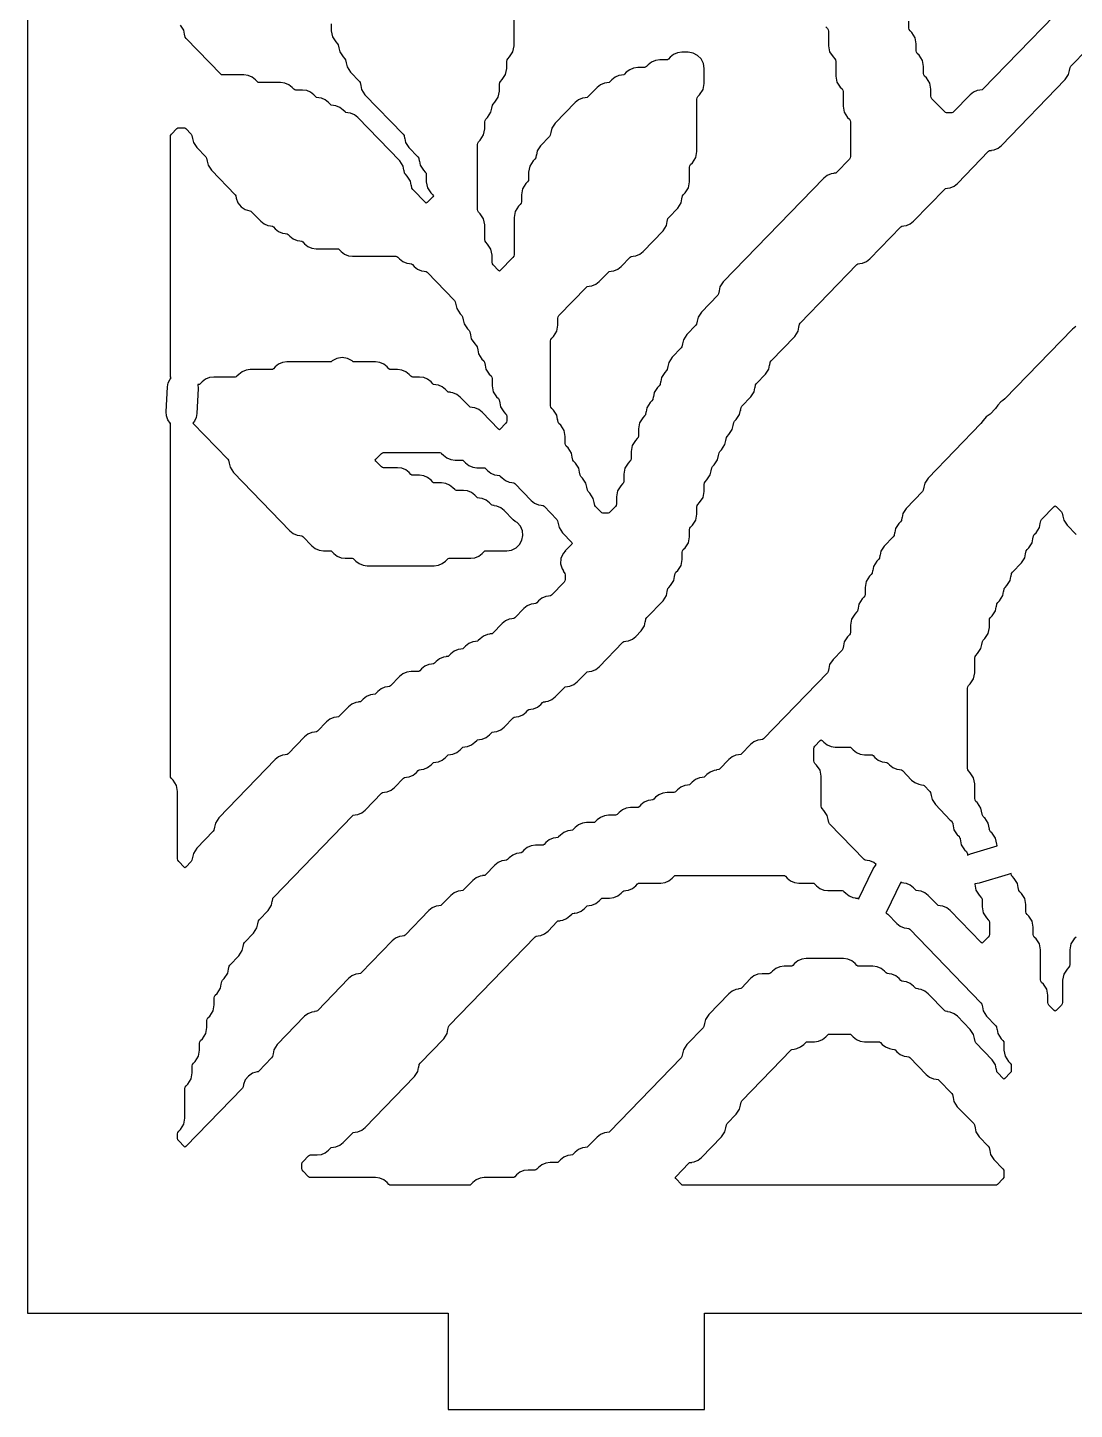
# Model space of a CAD drawing. Header units: millimetres. Extents: x 10 to 410, y 18 to 283.
# Drawn here: x 10 to 42.69, y 21 to 64.14 of the extents above; entities that cross this region are included whole.
import ezdxf

# ---------------------------------------------------------------- set-up
doc = ezdxf.new("R2010")
doc.units = ezdxf.units.MM
doc.layers.add('CUT', color=1, linetype='Continuous')

msp = doc.modelspace()

# ---------------------------------------------------------------- linework, layer by layer
at = {"layer": 'CUT'}
for points in [[(23.134, 24), (23.134, 21), (31.134, 21), (31.134, 24), (52.134, 24), (52.134, 21), (60.134, 21), (60.134, 24), (73.2679, 24), (73.2679, 144), (60.134, 144), (60.134, 147), (52.134, 147), (52.134, 144), (31.134, 144), (31.134, 147), (23.134, 147), (23.134, 144), (10, 144), (10, 24)], [(18.9816, 47.876), (19.1042, 47.824), (19.2362, 47.8063), (19.4477, 47.8063), (19.4793, 47.8021), (19.5044, 47.7823), (19.5621, 47.7227), (19.6667, 47.6402), (19.7893, 47.5883), (19.9213, 47.5705), (20.1328, 47.5705), (20.1645, 47.5663), (20.1895, 47.5465), (20.2473, 47.4869), (20.3518, 47.4044), (20.4745, 47.3525), (20.6064, 47.3347), (22.695, 47.3347), (22.827, 47.3525), (22.9496, 47.4044), (23.0542, 47.4869), (23.1119, 47.5465), (23.137, 47.5663), (23.1686, 47.5705), (23.8369, 47.5705), (23.9689, 47.5883), (24.0915, 47.6402), (24.1961, 47.7227), (24.2538, 47.7823), (24.2789, 47.8021), (24.3105, 47.8063), (24.9663, 47.8063), (25.1162, 47.8293), (25.2524, 47.8962), (25.3622, 48.0009), (25.4355, 48.1336), (25.4657, 48.2823), (25.45, 48.4332), (25.3897, 48.5723), (25.2904, 48.687), (25.2285, 48.7252), (25.1674, 48.7735), (24.8812, 49.0689), (24.7767, 49.1514), (24.654, 49.2033), (24.5718, 49.2144), (24.5721, 49.2166), (24.5073, 49.2253), (24.4822, 49.2451), (24.4245, 49.3047), (24.3199, 49.3872), (24.1973, 49.4391), (24.115, 49.4502), (24.1153, 49.4524), (24.0505, 49.4611), (24.0255, 49.4809), (23.9677, 49.5405), (23.8631, 49.623), (23.7405, 49.6749), (23.6085, 49.6926), (23.397, 49.6926), (23.3654, 49.6969), (23.3403, 49.7167), (23.2826, 49.7763), (23.178, 49.8587), (23.0554, 49.9107), (22.9234, 49.9284), (22.7119, 49.9284), (22.6802, 49.9327), (22.6552, 49.9524), (22.5974, 50.0121), (22.4929, 50.0945), (22.3702, 50.1465), (22.2383, 50.1642), (22.0267, 50.1642), (21.9951, 50.1685), (21.97, 50.1882), (21.9123, 50.2479), (21.8077, 50.3303), (21.6851, 50.3823), (21.5531, 50.4), (21.1132, 50.4), (21.0816, 50.4043), (21.0565, 50.424), (20.8782, 50.6081), (20.8586, 50.6358), (20.8782, 50.6635), (21.0565, 50.8476), (21.0816, 50.8673), (21.1132, 50.8716), (22.8734, 50.8716), (22.905, 50.8673), (22.9301, 50.8476), (22.9878, 50.7879), (23.0924, 50.7055), (23.215, 50.6535), (23.347, 50.6358), (23.5585, 50.6358), (23.5902, 50.6315), (23.6152, 50.6118), (23.673, 50.5521), (23.7775, 50.4697), (23.9002, 50.4177), (24.0321, 50.4), (24.2437, 50.4), (24.2753, 50.3957), (24.3004, 50.376), (24.3581, 50.3163), (24.4627, 50.2339), (24.5853, 50.1819), (24.6676, 50.1709), (24.6673, 50.1687), (24.7321, 50.16), (24.7571, 50.1402), (24.8149, 50.0806), (24.9194, 49.9981), (25.0421, 49.9462), (25.1243, 49.9351), (25.124, 49.9329), (25.1888, 49.9242), (25.2139, 49.9044), (25.7284, 49.3732), (25.833, 49.2907), (25.9556, 49.2388), (26.0379, 49.2277), (26.0376, 49.2255), (26.1023, 49.2168), (26.1274, 49.197), (26.5273, 48.7841), (26.5522, 48.7459), (26.5701, 48.6539), (26.5729, 48.6544), (26.5974, 48.5285), (26.7017, 48.3683), (26.9908, 48.0698), (27.0104, 48.0421), (26.9908, 48.0144), (26.7893, 47.8063), (26.7931, 47.8026), (26.7207, 47.7226), (26.6557, 47.5694), (26.6446, 47.4033), (26.6886, 47.2427), (26.7338, 47.1769), (26.7294, 47.174), (26.7806, 47.0954), (26.7893, 47.0507), (26.7893, 46.9114), (26.7806, 46.8667), (26.7557, 46.8285), (26.3558, 46.4156), (26.3307, 46.3958), (26.2659, 46.3871), (26.2662, 46.3849), (26.184, 46.3738), (26.0613, 46.3219), (25.9568, 46.2394), (25.899, 46.1798), (25.874, 46.16), (25.8092, 46.1513), (25.8095, 46.1491), (25.7272, 46.1381), (25.6046, 46.0861), (25.5, 46.0037), (25.2139, 45.7082), (25.1888, 45.6885), (25.124, 45.6798), (25.1243, 45.6775), (25.0421, 45.6665), (24.9194, 45.6145), (24.8149, 45.5321), (24.5287, 45.2367), (24.5037, 45.2169), (24.4389, 45.2082), (24.4392, 45.206), (24.3569, 45.1949), (24.2343, 45.143), (24.1297, 45.0605), (24.072, 45.0009), (24.0469, 44.9811), (23.9821, 44.9724), (23.9824, 44.9702), (23.9002, 44.9591), (23.7775, 44.9072), (23.673, 44.8247), (23.6152, 44.7651), (23.5902, 44.7453), (23.5254, 44.7366), (23.5257, 44.7344), (23.4434, 44.7233), (23.3208, 44.6714), (23.2162, 44.5889), (23.1585, 44.5293), (23.1334, 44.5095), (23.0686, 44.5008), (23.0689, 44.4986), (22.9866, 44.4875), (22.864, 44.4356), (22.7595, 44.3531), (22.7017, 44.2935), (22.6766, 44.2737), (22.6119, 44.265), (22.6122, 44.2628), (22.5299, 44.2517), (22.4073, 44.1998), (22.3027, 44.1173), (22.2449, 44.0577), (22.2199, 44.0379), (22.1882, 44.0337), (21.9767, 44.0337), (21.8447, 44.016), (21.7221, 43.964), (21.6176, 43.8815), (21.3314, 43.5861), (21.3064, 43.5664), (21.2416, 43.5577), (21.2419, 43.5554), (21.1596, 43.5444), (21.037, 43.4924), (20.9324, 43.41), (20.8747, 43.3503), (20.8496, 43.3306), (20.7848, 43.3219), (20.7851, 43.3196), (20.7028, 43.3086), (20.5802, 43.2566), (20.4757, 43.1742), (20.4179, 43.1145), (20.3928, 43.0948), (20.3281, 43.0861), (20.3284, 43.0838), (20.2461, 43.0728), (20.1235, 43.0209), (20.0189, 42.9384), (19.7328, 42.643), (19.7077, 42.6232), (19.6429, 42.6145), (19.6432, 42.6123), (19.5609, 42.6012), (19.4383, 42.5493), (19.3338, 42.4668), (19.0476, 42.1714), (19.0226, 42.1516), (18.9578, 42.1429), (18.9581, 42.1407), (18.8758, 42.1296), (18.7532, 42.0777), (18.6486, 41.9952), (18.1341, 41.464), (18.109, 41.4443), (18.0443, 41.4355), (18.0446, 41.4333), (17.9623, 41.4223), (17.8397, 41.3703), (17.7351, 41.2879), (15.9679, 39.4633), (15.8636, 39.3031), (15.8391, 39.1771), (15.8363, 39.1777), (15.8183, 39.0856), (15.7935, 39.0475), (15.2827, 38.5202), (15.1784, 38.3599), (15.1539, 38.234), (15.1511, 38.2345), (15.1332, 38.1425), (15.1083, 38.1043), (14.9415, 37.932), (14.9135, 37.9112), (14.8856, 37.932), (14.7187, 38.1043), (14.6938, 38.1425), (14.6851, 38.1872), (14.6851, 40.2944), (14.6486, 40.482), (14.5443, 40.6423), (14.4903, 40.698), (14.4655, 40.7362), (14.4568, 40.7809), (14.4568, 51.7665), (14.4612, 51.7891), (14.4539, 51.7953), (14.3827, 51.8985), (14.3407, 52.0165), (14.3306, 52.1414), (14.3702, 52.9259), (14.3928, 53.0491), (14.4465, 53.1624), (14.4833, 53.2056), (14.4655, 53.233), (14.4568, 53.2777), (14.4568, 60.7265), (14.4655, 60.7712), (14.4903, 60.8094), (14.6619, 60.9865), (14.6869, 61.0063), (14.7186, 61.0105), (14.8801, 61.0105), (14.9117, 61.0063), (14.9368, 60.9865), (15.1083, 60.8094), (15.1332, 60.7712), (15.1511, 60.6791), (15.1539, 60.6797), (15.1784, 60.5537), (15.2827, 60.3935), (15.5651, 60.102), (15.59, 60.0638), (15.6079, 59.9718), (15.6107, 59.9723), (15.6352, 59.8464), (15.7395, 59.6862), (16.4786, 58.9231), (16.5035, 58.8849), (16.5169, 58.8161), (16.5697, 58.6704), (16.6646, 58.5478), (16.7925, 58.4603), (16.9411, 58.4161), (16.9671, 58.4126), (16.9922, 58.3928), (17.2783, 58.0974), (17.3829, 58.0149), (17.5055, 57.963), (17.5878, 57.9519), (17.5875, 57.9497), (17.6523, 57.941), (17.6773, 57.9212), (17.7351, 57.8616), (17.8397, 57.7791), (17.9623, 57.7272), (18.0446, 57.7162), (18.0443, 57.7139), (18.109, 57.7052), (18.1341, 57.6855), (18.1919, 57.6258), (18.2964, 57.5434), (18.419, 57.4914), (18.5013, 57.4804), (18.501, 57.4781), (18.5658, 57.4694), (18.5909, 57.4497), (18.6486, 57.39), (18.7532, 57.3076), (18.8758, 57.2556), (19.0078, 57.2379), (19.6761, 57.2379), (19.7077, 57.2336), (19.7328, 57.2139), (19.7905, 57.1542), (19.8951, 57.0718), (20.0177, 57.0198), (20.1497, 57.0021), (21.5031, 57.0021), (21.5347, 56.9979), (21.5598, 56.9781), (21.6176, 56.9185), (21.7221, 56.836), (21.8447, 56.784), (21.927, 56.773), (21.9267, 56.7708), (21.9915, 56.7621), (22.0166, 56.7423), (22.0743, 56.6827), (22.1789, 56.6002), (22.3015, 56.5483), (22.3838, 56.5372), (22.3835, 56.535), (22.4483, 56.5263), (22.4733, 56.5065), (23.33, 55.622), (23.3549, 55.5838), (23.3728, 55.4918), (23.3756, 55.4923), (23.4001, 55.3664), (23.5044, 55.2062), (23.5584, 55.1504), (23.5832, 55.1123), (23.6012, 55.0202), (23.604, 55.0207), (23.6285, 54.8948), (23.7328, 54.7346), (23.7868, 54.6789), (23.8116, 54.6407), (23.8296, 54.5486), (23.8324, 54.5492), (23.8569, 54.4232), (23.9612, 54.263), (24.0152, 54.2073), (24.04, 54.1691), (24.0579, 54.077), (24.0607, 54.0776), (24.0853, 53.9516), (24.1896, 53.7914), (24.2435, 53.7357), (24.2684, 53.6975), (24.2863, 53.6055), (24.2891, 53.606), (24.3136, 53.4801), (24.4179, 53.3198), (24.4719, 53.2641), (24.4968, 53.2259), (24.5055, 53.1812), (24.5055, 52.9603), (24.542, 52.7727), (24.6463, 52.6125), (24.7003, 52.5568), (24.7251, 52.5186), (24.7431, 52.4265), (24.7459, 52.4271), (24.7704, 52.3011), (24.8747, 52.1409), (24.9287, 52.0852), (24.9535, 52.047), (24.9622, 52.0023), (24.9622, 51.863), (24.9535, 51.8183), (24.9287, 51.7801), (24.7618, 51.6078), (24.7339, 51.5869), (24.7059, 51.6078), (24.1961, 52.1342), (24.0915, 52.2166), (23.9689, 52.2686), (23.8866, 52.2796), (23.8869, 52.2819), (23.8221, 52.2906), (23.7971, 52.3103), (23.5109, 52.6058), (23.4064, 52.6882), (23.2838, 52.7402), (23.2015, 52.7512), (23.2018, 52.7534), (23.137, 52.7621), (23.1119, 52.7819), (23.0542, 52.8415), (22.9496, 52.924), (22.827, 52.976), (22.7447, 52.987), (22.745, 52.9892), (22.6802, 52.9979), (22.6552, 53.0177), (22.5974, 53.0773), (22.4929, 53.1598), (22.3702, 53.2117), (22.2383, 53.2295), (22.0267, 53.2295), (21.9951, 53.2337), (21.97, 53.2535), (21.9123, 53.3131), (21.8077, 53.3956), (21.6851, 53.4475), (21.5531, 53.4653), (21.3416, 53.4653), (21.31, 53.4695), (21.2849, 53.4893), (21.2271, 53.5489), (21.1226, 53.6314), (21, 53.6833), (20.868, 53.7011), (20.1997, 53.7011), (20.1681, 53.7053), (20.1333, 53.7327), (19.9876, 53.8125), (19.8237, 53.8401), (19.6598, 53.8125), (19.5141, 53.7327), (19.4793, 53.7053), (19.4477, 53.7011), (18.0943, 53.7011), (17.9623, 53.6833), (17.8397, 53.6314), (17.7351, 53.5489), (17.6773, 53.4893), (17.6523, 53.4695), (17.6206, 53.4653), (16.9524, 53.4653), (16.8204, 53.4475), (16.6978, 53.3956), (16.5932, 53.3131), (16.5354, 53.2535), (16.5104, 53.2337), (16.4787, 53.2295), (15.8105, 53.2295), (15.6785, 53.2117), (15.5559, 53.1598), (15.4513, 53.0773), (15.3935, 53.0177), (15.3685, 52.9979), (15.3368, 52.9937), (15.3196, 52.9937), (15.329, 52.8775), (15.2894, 52.093), (15.2668, 51.9698), (15.2131, 51.8565), (15.1608, 51.7952), (16.2502, 50.6704), (16.2751, 50.6323), (16.293, 50.5402), (16.2958, 50.5407), (16.3203, 50.4148), (16.4246, 50.2546), (18.1919, 48.43), (18.2964, 48.3476), (18.419, 48.2956), (18.5013, 48.2846), (18.501, 48.2823), (18.5658, 48.2736), (18.5909, 48.2539), (18.877, 47.9585)], [(32.2584, 30.4986), (32.2612, 30.4981), (32.2791, 30.5902), (32.304, 30.6283), (33.8458, 32.2202), (33.8709, 32.24), (33.9356, 32.2487), (33.9353, 32.2509), (34.0176, 32.2619), (34.1402, 32.3139), (34.2448, 32.3963), (34.3026, 32.456), (34.3276, 32.4757), (34.3593, 32.48), (34.5708, 32.48), (34.7028, 32.4977), (34.8254, 32.5497), (34.9299, 32.6321), (34.9877, 32.6918), (35.0128, 32.7115), (35.0444, 32.7158), (35.6627, 32.7158), (35.6943, 32.7115), (35.7194, 32.6918), (35.7771, 32.6321), (35.8817, 32.5497), (36.0043, 32.4977), (36.1363, 32.48), (36.5762, 32.48), (36.6078, 32.4757), (36.6329, 32.456), (36.6906, 32.3963), (36.7952, 32.3139), (36.9178, 32.2619), (37.0001, 32.2509), (36.9998, 32.2487), (37.0646, 32.24), (37.0896, 32.2202), (37.1474, 32.1606), (37.252, 32.0781), (37.3746, 32.0262), (37.4569, 32.0151), (37.4566, 32.0129), (37.5213, 32.0042), (37.5464, 31.9844), (38.0609, 31.4532), (38.1655, 31.3707), (38.2881, 31.3188), (38.3704, 31.3077), (38.3701, 31.3055), (38.4349, 31.2968), (38.4599, 31.277), (38.8599, 30.8641), (38.8847, 30.8259), (38.9026, 30.7339), (38.9054, 30.7344), (38.93, 30.6085), (39.0343, 30.4483), (39.545, 29.921), (39.5698, 29.8828), (39.5878, 29.7907), (39.5906, 29.7913), (39.6151, 29.6653), (39.7194, 29.5051), (40.0018, 29.2136), (40.0266, 29.1754), (40.0445, 29.0834), (40.0473, 29.0839), (40.0719, 28.958), (40.1762, 28.7977), (40.4585, 28.5062), (40.4834, 28.4681), (40.4921, 28.4233), (40.4921, 28.284), (40.4834, 28.2393), (40.4585, 28.2011), (40.287, 28.024), (40.2619, 28.0043), (40.2303, 28), (30.4768, 28), (30.4452, 28.0043), (30.4201, 28.024), (30.2418, 28.2081), (30.2222, 28.2358), (30.2418, 28.2635), (30.6485, 28.6833), (30.6735, 28.7031), (30.7383, 28.7118), (30.738, 28.714), (30.8203, 28.7251), (30.9429, 28.777), (31.0475, 28.8595), (31.6728, 29.5051), (31.7771, 29.6653), (31.8016, 29.7913), (31.8044, 29.7907), (31.8223, 29.8828), (31.8472, 29.921), (32.1295, 30.2125), (32.2338, 30.3727)]]:
    msp.add_lwpolyline(points, close=True, dxfattribs=at)
for points in [[(34.9234, 64.1662), (34.9774, 64.1104), (35.0022, 64.0723), (35.011, 64.0276), (35.011, 63.5709), (35.0475, 63.3832), (35.1518, 63.223), (35.2058, 63.1673), (35.2306, 63.1291), (35.2393, 63.0844), (35.2393, 62.6277), (35.2759, 62.4401), (35.3802, 62.2798), (35.4342, 62.2241), (35.459, 62.1859), (35.4677, 62.1412), (35.4677, 61.6846), (35.5043, 61.4969), (35.6086, 61.3367), (35.6625, 61.281), (35.6874, 61.2428), (35.6961, 61.1981), (35.6961, 60.1156), (35.6874, 60.0709), (35.6625, 60.0327), (35.2626, 59.6198), (35.2375, 59.6), (35.1728, 59.5913), (35.1731, 59.5891), (35.0908, 59.5781), (34.9682, 59.5261), (34.8636, 59.4437), (31.7261, 56.2044), (31.6218, 56.0441), (31.5973, 55.9182), (31.5945, 55.9187), (31.5765, 55.8267), (31.5517, 55.7885), (31.041, 55.2612), (30.9367, 55.101), (30.9121, 54.975), (30.9093, 54.9756), (30.8914, 54.8835), (30.8666, 54.8454), (30.5842, 54.5538), (30.4799, 54.3936), (30.4554, 54.2677), (30.4526, 54.2682), (30.4346, 54.1762), (30.4098, 54.138), (30.1274, 53.8465), (30.0231, 53.6863), (29.9986, 53.5603), (29.9958, 53.5609), (29.9779, 53.4688), (29.953, 53.4306), (29.8991, 53.3749), (29.7948, 53.2147), (29.7702, 53.0887), (29.7674, 53.0893), (29.7495, 52.9972), (29.7247, 52.959), (29.6707, 52.9033), (29.5664, 52.7431), (29.5419, 52.6171), (29.5391, 52.6177), (29.5211, 52.5256), (29.4963, 52.4875), (29.4423, 52.4317), (29.338, 52.2715), (29.3135, 52.1456), (29.3107, 52.1461), (29.2927, 52.0541), (29.2679, 52.0159), (29.2139, 51.9602), (29.1096, 51.7999), (29.0731, 51.6123), (29.0731, 51.3914), (29.0644, 51.3467), (29.0395, 51.3085), (28.9855, 51.2528), (28.8812, 51.0926), (28.8447, 50.9049), (28.8447, 50.684), (28.836, 50.6393), (28.8111, 50.6011), (28.7572, 50.5454), (28.6529, 50.3852), (28.6163, 50.1976), (28.6163, 49.9767), (28.6076, 49.9319), (28.5828, 49.8938), (28.5288, 49.838), (28.4245, 49.6778), (28.3879, 49.4902), (28.3879, 49.2693), (28.3792, 49.2246), (28.3544, 49.1864), (28.1828, 49.0093), (28.1578, 48.9895), (28.1261, 48.9853), (27.9646, 48.9853), (27.933, 48.9895), (27.9079, 49.0093), (27.7364, 49.1864), (27.7115, 49.2246), (27.6936, 49.3166), (27.6908, 49.3161), (27.6662, 49.442), (27.5619, 49.6023), (27.508, 49.658), (27.4831, 49.6962), (27.4652, 49.7882), (27.4624, 49.7877), (27.4379, 49.9136), (27.3336, 50.0738), (27.2796, 50.1296), (27.2547, 50.1677), (27.2368, 50.2598), (27.234, 50.2593), (27.2095, 50.3852), (27.1052, 50.5454), (27.0512, 50.6011), (27.0264, 50.6393), (27.0084, 50.7314), (27.0056, 50.7308), (26.9811, 50.8568), (26.8768, 51.017), (26.8228, 51.0727), (26.798, 51.1109), (26.7893, 51.1556), (26.7893, 51.3765), (26.7527, 51.5641), (26.6484, 51.7244), (26.5945, 51.7801), (26.5696, 51.8183), (26.5517, 51.9103), (26.5489, 51.9098), (26.5243, 52.0357), (26.42, 52.1959), (26.3661, 52.2517), (26.3412, 52.2898), (26.3325, 52.3346), (26.3325, 54.3602), (26.3412, 54.4049), (26.3661, 54.4431), (26.42, 54.4988), (26.5243, 54.659), (26.5609, 54.8467), (26.5609, 55.0676), (26.5696, 55.1123), (26.5945, 55.1504), (27.4512, 56.0349), (27.4762, 56.0547), (27.541, 56.0634), (27.5407, 56.0656), (27.623, 56.0767), (27.7456, 56.1286), (27.8502, 56.2111), (28.1363, 56.5065), (28.1614, 56.5263), (28.2261, 56.535), (28.2258, 56.5372), (28.3081, 56.5483), (28.4307, 56.6002), (28.5353, 56.6827), (28.8214, 56.9781), (28.8465, 56.9979), (28.9113, 57.0066), (28.911, 57.0088), (28.9933, 57.0198), (29.1159, 57.0718), (29.2204, 57.1542), (29.8457, 57.7998), (29.95, 57.9601), (29.9746, 58.086), (29.9774, 58.0855), (29.9953, 58.1775), (30.0202, 58.2157), (30.3025, 58.5072), (30.4068, 58.6674), (30.4313, 58.7934), (30.4341, 58.7928), (30.4521, 58.8849), (30.4769, 58.9231), (30.5309, 58.9788), (30.6352, 59.139), (30.6717, 59.3267), (30.6717, 59.7833), (30.6804, 59.8281), (30.7053, 59.8662), (30.7593, 59.922), (30.8636, 60.0822), (30.9001, 60.2698), (30.9001, 61.9054), (30.9088, 61.9502), (30.9337, 61.9883), (30.9876, 62.0441), (31.0919, 62.2043), (31.1285, 62.3919), (31.1285, 62.8684), (31.104, 63.0229), (31.033, 63.1623), (30.9224, 63.2729), (30.783, 63.3439), (30.6285, 63.3684), (30.4268, 63.3684), (30.2948, 63.3507), (30.1722, 63.2987), (30.0676, 63.2163), (30.0099, 63.1567), (29.9848, 63.1369), (29.9532, 63.1326), (29.7416, 63.1326), (29.6097, 63.1149), (29.487, 63.063), (29.3825, 62.9805), (29.3247, 62.9209), (29.2997, 62.9011), (29.268, 62.8968), (29.0565, 62.8968), (28.9245, 62.8791), (28.8019, 62.8272), (28.6973, 62.7447), (28.6396, 62.6851), (28.6145, 62.6653), (28.5497, 62.6566), (28.55, 62.6544), (28.4678, 62.6433), (28.3451, 62.5914), (28.2406, 62.5089), (28.1828, 62.4493), (28.1578, 62.4295), (28.093, 62.4208), (28.0933, 62.4186), (28.011, 62.4075), (27.8884, 62.3556), (27.7838, 62.2731), (27.4977, 61.9777), (27.4726, 61.9579), (27.4078, 61.9492), (27.4081, 61.947), (27.3259, 61.936), (27.2032, 61.884), (27.0987, 61.8015), (26.4734, 61.1559), (26.3691, 60.9957), (26.3445, 60.8698), (26.3417, 60.8703), (26.3238, 60.7783), (26.299, 60.7401), (26.0166, 60.4486), (25.9123, 60.2884), (25.8878, 60.1624), (25.885, 60.163), (25.867, 60.0709), (25.8422, 60.0327), (25.7882, 59.977), (25.6839, 59.8168), (25.6474, 59.6291), (25.6474, 59.4082), (25.6387, 59.3635), (25.6138, 59.3254), (25.5598, 59.2696), (25.4555, 59.1094), (25.419, 58.9218), (25.419, 58.7009), (25.4103, 58.6562), (25.3854, 58.618), (25.3315, 58.5623), (25.2272, 58.402), (25.1906, 58.2144), (25.1906, 57.0503), (25.1819, 57.0056), (25.1571, 56.9675), (24.7618, 56.5594), (24.7339, 56.5385), (24.7059, 56.5594), (24.539, 56.7317), (24.5142, 56.7698), (24.5055, 56.8146), (24.5055, 57.0354), (24.4689, 57.2231), (24.3646, 57.3833), (24.3107, 57.439), (24.2858, 57.4772), (24.2771, 57.5219), (24.2771, 57.9786), (24.2406, 58.1663), (24.1362, 58.3265), (24.0823, 58.3822), (24.0574, 58.4204), (24.0487, 58.4651), (24.0487, 60.4907), (24.0574, 60.5354), (24.0823, 60.5736), (24.1362, 60.6293), (24.2406, 60.7895), (24.2771, 60.9772), (24.2771, 61.1981), (24.2858, 61.2428), (24.3107, 61.281), (24.3646, 61.3367), (24.4689, 61.4969), (24.4935, 61.6229), (24.4963, 61.6223), (24.5142, 61.7144), (24.539, 61.7525), (24.593, 61.8083), (24.6973, 61.9685), (24.7339, 62.1561), (24.7339, 62.377), (24.7426, 62.4217), (24.7674, 62.4599), (24.8214, 62.5156), (24.9257, 62.6759), (24.9622, 62.8635), (24.9622, 63.0844), (24.9709, 63.1291), (24.9958, 63.1673), (25.0498, 63.223), (25.1541, 63.3832), (25.1906, 63.5709), (25.1906, 66.2312)], [(42.0572, 64.5127), (39.8302, 62.2135), (39.8051, 62.1937), (39.7404, 62.185), (39.7407, 62.1828), (39.6584, 62.1717), (39.5358, 62.1198), (39.4312, 62.0373), (38.9167, 61.5061), (38.8916, 61.4864), (38.86, 61.4821), (38.6985, 61.4821), (38.6668, 61.4864), (38.6418, 61.5061), (38.2418, 61.919), (38.217, 61.9572), (38.2083, 62.0019), (38.2083, 62.2228), (38.1717, 62.4105), (38.0674, 62.5707), (38.0135, 62.6264), (37.9886, 62.6646), (37.9799, 62.7093), (37.9799, 62.9302), (37.9433, 63.1178), (37.839, 63.278), (37.7851, 63.3338), (37.7602, 63.3719), (37.7515, 63.4167), (37.7515, 63.6376), (37.715, 63.8252), (37.6107, 63.9854), (37.5567, 64.0411), (37.5318, 64.0793), (37.5231, 64.124), (37.5231, 64.3449)], [(19.4811, 64.2633), (19.4811, 64.0424), (19.5177, 63.8548), (19.622, 63.6946), (19.6759, 63.6389), (19.7008, 63.6007), (19.7187, 63.5086), (19.7215, 63.5092), (19.746, 63.3832), (19.8503, 63.223), (19.9043, 63.1673), (19.9292, 63.1291), (19.9471, 63.037), (19.9499, 63.0376), (19.9744, 62.9116), (20.0787, 62.7514), (20.3611, 62.4599), (20.3859, 62.4217), (20.4039, 62.3297), (20.4067, 62.3302), (20.4312, 62.2043), (20.5355, 62.0441), (21.7314, 60.8094), (21.7562, 60.7712), (21.7741, 60.6791), (21.7769, 60.6797), (21.8015, 60.5537), (21.9058, 60.3935), (22.1881, 60.102), (22.213, 60.0638), (22.2309, 59.9718), (22.2337, 59.9723), (22.2582, 59.8464), (22.3625, 59.6862), (22.4165, 59.6304), (22.4413, 59.5923), (22.4501, 59.5476), (22.4501, 59.3267), (22.4866, 59.139), (22.5909, 58.9788), (22.6516, 58.9161), (22.6712, 58.8884), (22.6516, 58.8607), (22.478, 58.6815), (22.4501, 58.6606), (22.4221, 58.6815), (22.0269, 59.0896), (22.002, 59.1277), (21.9841, 59.2198), (21.9813, 59.2193), (21.9568, 59.3452), (21.8524, 59.5054), (21.7985, 59.5611), (21.7736, 59.5993), (21.7557, 59.6914), (21.7529, 59.6908), (21.7284, 59.8168), (21.6241, 59.977), (20.3136, 61.33), (20.2091, 61.4124), (20.0864, 61.4644), (20.0042, 61.4754), (20.0045, 61.4777), (19.9397, 61.4864), (19.9146, 61.5061), (19.8569, 61.5658), (19.7523, 61.6482), (19.6297, 61.7002), (19.5474, 61.7112), (19.5477, 61.7134), (19.4829, 61.7221), (19.4579, 61.7419), (19.4001, 61.8015), (19.2955, 61.884), (19.1729, 61.936), (19.0906, 61.947), (19.0909, 61.9492), (19.0262, 61.9579), (19.0011, 61.9777), (18.9433, 62.0373), (18.8388, 62.1198), (18.7162, 62.1717), (18.5842, 62.1895), (18.3727, 62.1895), (18.341, 62.1937), (18.316, 62.2135), (18.2582, 62.2731), (18.1536, 62.3556), (18.031, 62.4075), (17.899, 62.4253), (17.2308, 62.4253), (17.1991, 62.4295), (17.1741, 62.4493), (17.1163, 62.5089), (17.0117, 62.5914), (16.8891, 62.6433), (16.7571, 62.6611), (16.0889, 62.6611), (16.0572, 62.6653), (16.0322, 62.6851), (14.9471, 63.8054), (14.9222, 63.8435), (14.9043, 63.9356), (14.9015, 63.935), (14.877, 64.061), (14.7727, 64.2212)], [(42.7331, 54.8103), (42.6285, 54.7279), (40.5153, 52.5461), (40.4593, 52.5019), (40.3925, 52.4611), (40.2945, 52.3505), (40.2301, 52.2517), (40.0586, 52.0745), (40.0025, 52.0303), (39.9357, 51.9895), (39.8377, 51.8789), (39.7734, 51.7801), (38.1207, 50.0738), (38.0164, 49.9136), (37.9919, 49.7877), (37.9891, 49.7882), (37.9712, 49.6962), (37.9463, 49.658), (37.4356, 49.1307), (37.3313, 48.9705), (37.3068, 48.8445), (37.304, 48.8451), (37.286, 48.753), (37.2612, 48.7148), (37.2072, 48.6591), (37.1029, 48.4989), (37.0784, 48.3729), (37.0756, 48.3735), (37.0577, 48.2814), (37.0328, 48.2432), (36.7505, 47.9517), (36.6462, 47.7915), (36.6216, 47.6656), (36.6188, 47.6661), (36.6009, 47.5741), (36.5761, 47.5359), (36.5221, 47.4802), (36.4178, 47.3199), (36.3933, 47.194), (36.3905, 47.1945), (36.3725, 47.1025), (36.3477, 47.0643), (36.2937, 47.0086), (36.1894, 46.8484), (36.1529, 46.6607), (36.1529, 46.4398), (36.1441, 46.3951), (36.1193, 46.3569), (36.0653, 46.3012), (35.961, 46.141), (35.9365, 46.015), (35.9337, 46.0156), (35.9158, 45.9235), (35.8909, 45.8854), (35.8369, 45.8296), (35.7326, 45.6694), (35.6961, 45.4818), (35.6961, 45.2609), (35.6874, 45.2162), (35.6625, 45.178), (35.6086, 45.1223), (35.5043, 44.962), (35.4797, 44.8361), (35.4769, 44.8366), (35.459, 44.7446), (35.4342, 44.7064), (35.1518, 44.4149), (35.0475, 44.2547), (35.023, 44.1287), (35.0202, 44.1293), (35.0022, 44.0372), (34.9774, 43.999), (32.9788, 41.9356), (32.9537, 41.9158), (32.889, 41.9071), (32.8893, 41.9049), (32.807, 41.8938), (32.6844, 41.8419), (32.5798, 41.7594), (32.2937, 41.464), (32.2686, 41.4443), (32.2038, 41.4355), (32.2041, 41.4333), (32.1218, 41.4223), (31.9992, 41.3703), (31.8947, 41.2879), (31.6085, 40.9924), (31.5835, 40.9727), (31.5187, 40.964), (31.519, 40.9617), (31.4367, 40.9507), (31.3141, 40.8987), (31.2095, 40.8163), (31.1518, 40.7567), (31.1267, 40.7369), (31.0619, 40.7282), (31.0622, 40.726), (30.9799, 40.7149), (30.8573, 40.663), (30.7528, 40.5805), (30.695, 40.5209), (30.6699, 40.5011), (30.6052, 40.4924), (30.6055, 40.4902), (30.5232, 40.4791), (30.4006, 40.4272), (30.296, 40.3447), (30.2382, 40.2851), (30.2132, 40.2653), (30.1815, 40.2611), (29.97, 40.2611), (29.838, 40.2433), (29.7154, 40.1914), (29.6109, 40.1089), (29.5531, 40.0493), (29.528, 40.0295), (29.4633, 40.0208), (29.4636, 40.0186), (29.3813, 40.0075), (29.2587, 39.9556), (29.1541, 39.8731), (29.0963, 39.8135), (29.0713, 39.7937), (29.0396, 39.7895), (28.8281, 39.7895), (28.6961, 39.7717), (28.5735, 39.7198), (28.469, 39.6373), (28.4112, 39.5777), (28.3861, 39.5579), (28.3545, 39.5537), (28.143, 39.5537), (28.011, 39.536), (27.8884, 39.484), (27.7838, 39.4015), (27.7261, 39.3419), (27.701, 39.3221), (27.6694, 39.3179), (27.4578, 39.3179), (27.3259, 39.3002), (27.2032, 39.2482), (27.0987, 39.1658), (27.0409, 39.1061), (27.0159, 39.0864), (26.9511, 39.0777), (26.9514, 39.0754), (26.8691, 39.0644), (26.7465, 39.0124), (26.6419, 38.93), (26.5842, 38.8703), (26.5591, 38.8506), (26.4943, 38.8419), (26.4946, 38.8396), (26.4123, 38.8286), (26.2897, 38.7766), (26.1852, 38.6942), (26.1274, 38.6345), (26.1023, 38.6148), (26.0707, 38.6105), (25.8592, 38.6105), (25.7272, 38.5928), (25.6046, 38.5409), (25.5, 38.4584), (25.4423, 38.3988), (25.4172, 38.379), (25.3524, 38.3703), (25.3527, 38.3681), (25.2704, 38.357), (25.1478, 38.3051), (25.0433, 38.2226), (24.9855, 38.163), (24.9604, 38.1432), (24.8957, 38.1345), (24.896, 38.1323), (24.8137, 38.1212), (24.6911, 38.0693), (24.5865, 37.9868), (24.3004, 37.6914), (24.2753, 37.6716), (24.2105, 37.6629), (24.2108, 37.6607), (24.1285, 37.6496), (24.0059, 37.5977), (23.9014, 37.5152), (23.6152, 37.2198), (23.5902, 37.2), (23.5254, 37.1913), (23.5257, 37.1891), (23.4434, 37.1781), (23.3208, 37.1261), (23.2162, 37.0437), (22.9301, 36.7482), (22.905, 36.7285), (22.8402, 36.7198), (22.8405, 36.7175), (22.7583, 36.7065), (22.6356, 36.6545), (22.5311, 36.5721), (21.7882, 35.8051), (21.7631, 35.7853), (21.6983, 35.7766), (21.6986, 35.7744), (21.6164, 35.7633), (21.4937, 35.7114), (21.3892, 35.6289), (20.4179, 34.6261), (20.3928, 34.6064), (20.3281, 34.5977), (20.3284, 34.5954), (20.2461, 34.5844), (20.1235, 34.5324), (20.0189, 34.45), (19.0476, 33.4472), (19.0226, 33.4274), (18.9578, 33.4187), (18.9581, 33.4165), (18.8758, 33.4054), (18.7532, 33.3535), (18.6486, 33.271), (17.7949, 32.3896), (17.6906, 32.2294), (17.6661, 32.1035), (17.6633, 32.104), (17.6454, 32.0119), (17.6205, 31.9738), (17.2206, 31.5609), (17.1955, 31.5411), (17.1695, 31.5376), (17.0209, 31.4934), (16.893, 31.4058), (16.7981, 31.2833), (16.7453, 31.1376), (16.7319, 31.0688), (16.707, 31.0306), (14.9415, 29.2078), (14.9135, 29.1869), (14.8856, 29.2078), (14.7187, 29.3801), (14.6938, 29.4183), (14.6851, 29.463), (14.6851, 29.6023), (14.6938, 29.647), (14.7187, 29.6852), (14.7727, 29.7409), (14.877, 29.9011), (14.9135, 30.0888), (14.9135, 31.017), (14.9222, 31.0617), (14.9471, 31.0999), (15.0011, 31.1556), (15.1054, 31.3159), (15.1419, 31.5035), (15.1419, 31.7244), (15.1506, 31.7691), (15.1755, 31.8073), (15.2294, 31.863), (15.3337, 32.0232), (15.3703, 32.2109), (15.3703, 32.4318), (15.379, 32.4765), (15.4038, 32.5146), (15.4578, 32.5704), (15.5621, 32.7306), (15.5987, 32.9182), (15.5987, 33.1391), (15.6074, 33.1838), (15.6322, 33.222), (15.6862, 33.2777), (15.7905, 33.438), (15.827, 33.6256), (15.827, 33.8465), (15.8357, 33.8912), (15.8606, 33.9294), (15.9146, 33.9851), (16.0189, 34.1453), (16.0434, 34.2713), (16.0462, 34.2707), (16.0641, 34.3628), (16.089, 34.401), (16.143, 34.4567), (16.2473, 34.6169), (16.2718, 34.7429), (16.2746, 34.7423), (16.2925, 34.8344), (16.3174, 34.8725), (16.5997, 35.1641), (16.704, 35.3243), (16.7285, 35.4502), (16.7313, 35.4497), (16.7493, 35.5417), (16.7741, 35.5799), (17.0565, 35.8714), (17.1608, 36.0316), (17.1853, 36.1576), (17.1881, 36.157), (17.206, 36.2491), (17.2309, 36.2873), (17.5132, 36.5788), (17.6175, 36.739), (17.6421, 36.865), (17.6449, 36.8644), (17.6628, 36.9565), (17.6876, 36.9946), (20.143, 39.5297), (20.1681, 39.5494), (20.2328, 39.5581), (20.2325, 39.5604), (20.3148, 39.5714), (20.4374, 39.6234), (20.542, 39.7058), (21.0565, 40.237), (21.0816, 40.2568), (21.1464, 40.2655), (21.1461, 40.2677), (21.2283, 40.2788), (21.351, 40.3307), (21.4555, 40.4132), (21.7417, 40.7086), (21.7667, 40.7284), (21.8315, 40.7371), (21.8312, 40.7393), (21.9135, 40.7504), (22.0361, 40.8023), (22.1407, 40.8848), (22.1984, 40.9444), (22.2235, 40.9642), (22.2883, 40.9729), (22.288, 40.9751), (22.3702, 40.9862), (22.4929, 41.0381), (22.5974, 41.1206), (22.6552, 41.1802), (22.6802, 41.2), (22.745, 41.2087), (22.7447, 41.2109), (22.827, 41.2219), (22.9496, 41.2739), (23.0542, 41.3563), (23.1119, 41.416), (23.137, 41.4357), (23.2018, 41.4445), (23.2015, 41.4467), (23.2838, 41.4577), (23.4064, 41.5097), (23.5109, 41.5921), (23.5687, 41.6518), (23.5938, 41.6715), (23.6585, 41.6802), (23.6582, 41.6825), (23.7405, 41.6935), (23.8631, 41.7455), (23.9677, 41.8279), (24.0255, 41.8876), (24.0505, 41.9073), (24.1153, 41.916), (24.115, 41.9183), (24.1973, 41.9293), (24.3199, 41.9813), (24.4245, 42.0637), (24.4822, 42.1233), (24.5073, 42.1431), (24.5721, 42.1518), (24.5718, 42.154), (24.654, 42.1651), (24.7767, 42.217), (24.8812, 42.2995), (25.1674, 42.5949), (25.1924, 42.6147), (25.2572, 42.6234), (25.2569, 42.6256), (25.3392, 42.6367), (25.4618, 42.6886), (25.5664, 42.7711), (25.6241, 42.8307), (25.6492, 42.8505), (25.714, 42.8592), (25.7137, 42.8614), (25.7959, 42.8725), (25.9186, 42.9244), (26.0231, 43.0069), (26.0809, 43.0665), (26.1059, 43.0863), (26.1707, 43.095), (26.1704, 43.0972), (26.2527, 43.1083), (26.3753, 43.1602), (26.4799, 43.2427), (26.766, 43.5381), (26.7911, 43.5579), (26.8559, 43.5666), (26.8556, 43.5688), (26.9378, 43.5798), (27.0605, 43.6318), (27.165, 43.7142), (27.4512, 44.0097), (27.4762, 44.0294), (27.541, 44.0381), (27.5407, 44.0404), (27.623, 44.0514), (27.7456, 44.1034), (27.8502, 44.1858), (28.5931, 44.9528), (28.6181, 44.9726), (28.6829, 44.9813), (28.6826, 44.9835), (28.7649, 44.9946), (28.8875, 45.0465), (28.9921, 45.129), (29.1606, 45.303), (29.2649, 45.4632), (29.2894, 45.5892), (29.2922, 45.5886), (29.3102, 45.6807), (29.335, 45.7189), (29.8457, 46.2462), (29.95, 46.4064), (29.9746, 46.5323), (29.9774, 46.5318), (29.9953, 46.6238), (30.0202, 46.662), (30.0741, 46.7177), (30.1784, 46.878), (30.203, 47.0039), (30.2058, 47.0034), (30.2237, 47.0954), (30.2485, 47.1336), (30.3025, 47.1893), (30.4068, 47.3495), (30.4434, 47.5372), (30.4434, 47.7581), (30.4521, 47.8028), (30.4769, 47.841), (30.5309, 47.8967), (30.6352, 48.0569), (30.6717, 48.2446), (30.6717, 48.4654), (30.6804, 48.5102), (30.7053, 48.5483), (30.7593, 48.6041), (30.8636, 48.7643), (30.9001, 48.9519), (30.9001, 49.1728), (30.9088, 49.2175), (30.9337, 49.2557), (30.9876, 49.3114), (31.0919, 49.4716), (31.1285, 49.6593), (31.1285, 49.8802), (31.1372, 49.9249), (31.1621, 49.9631), (31.216, 50.0188), (31.3203, 50.179), (31.3449, 50.305), (31.3477, 50.3044), (31.3656, 50.3965), (31.3904, 50.4346), (31.4444, 50.4904), (31.5487, 50.6506), (31.5732, 50.7765), (31.576, 50.776), (31.594, 50.8681), (31.6188, 50.9062), (31.6728, 50.962), (31.7771, 51.1222), (31.8016, 51.2481), (31.8044, 51.2476), (31.8223, 51.3396), (31.8472, 51.3778), (31.9012, 51.4335), (32.0055, 51.5937), (32.03, 51.7197), (32.0328, 51.7191), (32.0507, 51.8112), (32.0756, 51.8494), (32.1295, 51.9051), (32.2338, 52.0653), (32.2584, 52.1913), (32.2612, 52.1907), (32.2791, 52.2828), (32.304, 52.321), (32.5863, 52.6125), (32.6906, 52.7727), (32.7151, 52.8986), (32.7179, 52.8981), (32.7359, 52.9902), (32.7607, 53.0283), (33.0431, 53.3198), (33.1474, 53.4801), (33.1719, 53.606), (33.1747, 53.6055), (33.1926, 53.6975), (33.2175, 53.7357), (33.9566, 54.4988), (34.0609, 54.659), (34.0854, 54.785), (34.0882, 54.7844), (34.1061, 54.8765), (34.131, 54.9146), (35.9012, 56.7423), (35.9263, 56.7621), (35.9911, 56.7708), (35.9908, 56.773), (36.073, 56.784), (36.1957, 56.836), (36.3002, 56.9185), (37.2715, 57.9212), (37.2966, 57.941), (37.3613, 57.9497), (37.361, 57.9519), (37.4433, 57.963), (37.5659, 58.0149), (37.6705, 58.0974), (38.6418, 59.1002), (38.6668, 59.12), (38.7316, 59.1287), (38.7313, 59.1309), (38.8136, 59.1419), (38.9362, 59.1939), (39.0408, 59.2763), (40.012, 60.2791), (40.0371, 60.2989), (40.1019, 60.3076), (40.1016, 60.3098), (40.1839, 60.3209), (40.3065, 60.3728), (40.411, 60.4553), (42.4066, 62.5156), (42.5109, 62.6759), (42.5355, 62.8018), (42.5383, 62.8013), (42.5562, 62.8933), (42.5811, 62.9315), (43.0918, 63.4588)], [(42.7423, 35.7464), (42.6883, 35.6907), (42.584, 35.5305), (42.5475, 35.3428), (42.5475, 34.8861), (42.5388, 34.8414), (42.5139, 34.8032), (42.46, 34.7475), (42.3557, 34.5873), (42.3191, 34.3997), (42.3191, 33.7072), (42.3104, 33.6625), (42.2856, 33.6243), (42.1187, 33.452), (42.0907, 33.4312), (42.0628, 33.452), (41.8959, 33.6243), (41.8711, 33.6625), (41.8624, 33.7072), (41.8624, 33.9281), (41.8258, 34.1157), (41.7215, 34.2759), (41.6675, 34.3317), (41.6427, 34.3698), (41.634, 34.4146), (41.634, 35.3428), (41.5974, 35.5305), (41.4931, 35.6907), (41.4392, 35.7464), (41.4143, 35.7846), (41.4056, 35.8293), (41.4056, 36.0502), (41.369, 36.2378), (41.2647, 36.398), (41.2108, 36.4538), (41.1859, 36.4919), (41.1772, 36.5367), (41.1772, 36.7576), (41.1407, 36.9452), (41.0364, 37.1054), (40.9824, 37.1611), (40.9575, 37.1993), (40.9396, 37.2914), (40.9368, 37.2908), (40.9123, 37.4168), (40.808, 37.577), (40.754, 37.6327), (40.7292, 37.6709), (40.7166, 37.7355), (40.6263, 37.6953), (39.7167, 37.4262), (39.5929, 37.4067), (39.5786, 37.4082), (39.5786, 37.3982), (39.6151, 37.2106), (39.7194, 37.0504), (39.7734, 36.9946), (39.7982, 36.9565), (39.8069, 36.9118), (39.8069, 36.6909), (39.8435, 36.5032), (39.9478, 36.343), (40.0018, 36.2873), (40.0266, 36.2491), (40.0353, 36.2044), (40.0353, 35.8293), (40.0266, 35.7846), (40.0018, 35.7464), (39.8349, 35.5741), (39.8069, 35.5533), (39.779, 35.5741), (38.8124, 36.5721), (38.7078, 36.6545), (38.5852, 36.7065), (38.5029, 36.7175), (38.5032, 36.7198), (38.4385, 36.7285), (38.4134, 36.7482), (38.1272, 37.0437), (38.0227, 37.1261), (37.9001, 37.1781), (37.8178, 37.1891), (37.8181, 37.1913), (37.7533, 37.2), (37.7283, 37.2198), (37.6705, 37.2794), (37.5659, 37.3619), (37.4433, 37.4138), (37.361, 37.4249), (37.3613, 37.4271), (37.2966, 37.4358), (37.2715, 37.4556), (37.2695, 37.4576), (36.8115, 36.5109), (36.7973, 36.4894), (36.8362, 36.4842), (36.8613, 36.4644), (37.1474, 36.169), (37.252, 36.0865), (37.3746, 36.0346), (37.4569, 36.0235), (37.4566, 36.0213), (37.5213, 36.0126), (37.5464, 35.9928), (39.7734, 33.6936), (39.7982, 33.6554), (39.8162, 33.5634), (39.819, 33.5639), (39.8435, 33.438), (39.9478, 33.2777), (40.2301, 32.9862), (40.255, 32.9481), (40.2729, 32.856), (40.2757, 32.8565), (40.3002, 32.7306), (40.4045, 32.5704), (40.4585, 32.5146), (40.4834, 32.4765), (40.4921, 32.4318), (40.4921, 32.2109), (40.5286, 32.0232), (40.6329, 31.863), (40.6869, 31.8073), (40.7117, 31.7691), (40.7205, 31.7244), (40.7205, 31.5851), (40.7117, 31.5404), (40.6869, 31.5022), (40.52, 31.3299), (40.4921, 31.309), (40.4641, 31.3299), (40.2973, 31.5022), (40.2724, 31.5404), (40.2545, 31.6324), (40.2517, 31.6319), (40.2271, 31.7578), (40.1228, 31.918), (39.6121, 32.4454), (39.5873, 32.4835), (39.5693, 32.5756), (39.5665, 32.575), (39.542, 32.701), (39.4377, 32.8612), (39.0408, 33.271), (38.9362, 33.3535), (38.8136, 33.4054), (38.7313, 33.4165), (38.7316, 33.4187), (38.6668, 33.4274), (38.6418, 33.4472), (38.1272, 33.9784), (38.0227, 34.0609), (37.9001, 34.1128), (37.8178, 34.1238), (37.8181, 34.1261), (37.7533, 34.1348), (37.7283, 34.1545), (37.6705, 34.2142), (37.5659, 34.2966), (37.4433, 34.3486), (37.361, 34.3596), (37.3613, 34.3619), (37.2966, 34.3706), (37.2715, 34.3903), (37.2137, 34.45), (37.1092, 34.5324), (36.9866, 34.5844), (36.9043, 34.5954), (36.9046, 34.5977), (36.8398, 34.6064), (36.8147, 34.6261), (36.757, 34.6858), (36.6524, 34.7682), (36.5298, 34.8202), (36.3978, 34.8379), (35.9579, 34.8379), (35.9263, 34.8421), (35.9012, 34.8619), (35.8434, 34.9215), (35.7389, 35.004), (35.6163, 35.056), (35.4843, 35.0737), (34.3092, 35.0737), (34.1773, 35.056), (34.0546, 35.004), (33.9501, 34.9215), (33.8923, 34.8619), (33.8673, 34.8421), (33.8356, 34.8379), (33.6241, 34.8379), (33.4921, 34.8202), (33.3695, 34.7682), (33.2649, 34.6858), (33.2072, 34.6261), (33.1821, 34.6064), (33.1505, 34.6021), (32.939, 34.6021), (32.807, 34.5844), (32.6844, 34.5324), (32.5798, 34.45), (32.2937, 34.1545), (32.2686, 34.1348), (32.2038, 34.1261), (32.2041, 34.1238), (32.1218, 34.1128), (31.9992, 34.0609), (31.8947, 33.9784), (31.2693, 33.3328), (31.165, 33.1726), (31.1405, 33.0466), (31.1377, 33.0472), (31.1198, 32.9551), (31.0949, 32.9169), (30.5842, 32.3896), (30.4799, 32.2294), (30.4554, 32.1035), (30.4526, 32.104), (30.4346, 32.0119), (30.4098, 31.9738), (28.1828, 29.6745), (28.1578, 29.6548), (28.093, 29.6461), (28.0933, 29.6438), (28.011, 29.6328), (27.8884, 29.5809), (27.7838, 29.4984), (27.4977, 29.203), (27.4726, 29.1832), (27.4078, 29.1745), (27.4081, 29.1723), (27.3259, 29.1612), (27.2032, 29.1093), (27.0987, 29.0268), (27.0409, 28.9672), (27.0159, 28.9474), (26.9511, 28.9387), (26.9514, 28.9365), (26.8691, 28.9254), (26.7465, 28.8735), (26.6419, 28.791), (26.5842, 28.7314), (26.5591, 28.7116), (26.5275, 28.7074), (26.3159, 28.7074), (26.184, 28.6896), (26.0613, 28.6377), (25.9568, 28.5552), (25.899, 28.4956), (25.874, 28.4758), (25.8423, 28.4716), (25.6308, 28.4716), (25.4988, 28.4538), (25.3762, 28.4019), (25.2716, 28.3194), (25.2139, 28.2598), (25.1888, 28.24), (25.1572, 28.2358), (24.2605, 28.2358), (24.1285, 28.2181), (24.0059, 28.1661), (23.9014, 28.0837), (23.8436, 28.024), (23.8185, 28.0043), (23.7869, 28), (21.3416, 28), (21.31, 28.0043), (21.2849, 28.024), (21.2271, 28.0837), (21.1226, 28.1661), (21, 28.2181), (20.868, 28.2358), (18.8294, 28.2358), (18.7978, 28.24), (18.7727, 28.2598), (18.6012, 28.4369), (18.5763, 28.4751), (18.5676, 28.5198), (18.5676, 28.6591), (18.5763, 28.7038), (18.6012, 28.742), (18.7727, 28.9191), (18.7978, 28.9389), (18.8294, 28.9432), (19.0409, 28.9432), (19.1729, 28.9609), (19.2955, 29.0128), (19.4001, 29.0953), (19.4579, 29.1549), (19.4829, 29.1747), (19.5477, 29.1834), (19.5474, 29.1856), (19.6297, 29.1967), (19.7523, 29.2486), (19.8569, 29.3311), (20.143, 29.6265), (20.1681, 29.6463), (20.2328, 29.655), (20.2325, 29.6572), (20.3148, 29.6683), (20.4374, 29.7202), (20.542, 29.8027), (22.0808, 31.3914), (22.1851, 31.5516), (22.2097, 31.6776), (22.2125, 31.677), (22.2304, 31.7691), (22.2552, 31.8073), (22.9943, 32.5704), (23.0987, 32.7306), (23.1232, 32.8565), (23.126, 32.856), (23.1439, 32.9481), (23.1688, 32.9862), (25.8525, 35.757), (25.8776, 35.7768), (25.9423, 35.7855), (25.942, 35.7877), (26.0243, 35.7988), (26.1469, 35.8507), (26.2515, 35.9332), (26.5376, 36.2286), (26.5627, 36.2484), (26.6275, 36.2571), (26.6272, 36.2593), (26.7095, 36.2704), (26.8321, 36.3223), (26.9366, 36.4048), (26.9944, 36.4644), (27.0195, 36.4842), (27.0842, 36.4929), (27.0839, 36.4951), (27.1662, 36.5062), (27.2888, 36.5581), (27.3934, 36.6406), (27.4512, 36.7002), (27.4762, 36.72), (27.541, 36.7287), (27.5407, 36.7309), (27.623, 36.7419), (27.7456, 36.7939), (27.8502, 36.8763), (27.9079, 36.936), (27.933, 36.9557), (27.9646, 36.96), (28.1761, 36.96), (28.3081, 36.9777), (28.4307, 37.0297), (28.5353, 37.1121), (28.5931, 37.1718), (28.6181, 37.1915), (28.6829, 37.2002), (28.6826, 37.2025), (28.7649, 37.2135), (28.8875, 37.2655), (28.9921, 37.3479), (29.0498, 37.4076), (29.0749, 37.4273), (29.1065, 37.4316), (29.7748, 37.4316), (29.9068, 37.4493), (30.0294, 37.5013), (30.134, 37.5837), (30.1917, 37.6433), (30.2168, 37.6631), (30.2484, 37.6674), (33.6072, 37.6674), (33.6389, 37.6631), (33.6639, 37.6433), (33.7217, 37.5837), (33.8263, 37.5013), (33.9489, 37.4493), (34.0809, 37.4316), (34.5208, 37.4316), (34.5524, 37.4273), (34.5775, 37.4076), (34.6352, 37.3479), (34.7398, 37.2655), (34.8624, 37.2135), (34.9944, 37.1958), (35.4343, 37.1958), (35.4659, 37.1915), (35.491, 37.1718), (35.5487, 37.1121), (35.6533, 37.0297), (35.7759, 36.9777), (35.8582, 36.9667), (35.8579, 36.9645), (35.9227, 36.9557), (35.9477, 36.936), (35.9497, 36.9339), (36.4077, 37.8807), (36.4765, 37.9854), (36.5019, 38.0079), (36.424, 38.0693), (36.3014, 38.1212), (36.2191, 38.1323), (36.2194, 38.1345), (36.1547, 38.1432), (36.1296, 38.163), (35.0445, 39.2832), (35.0197, 39.3214), (35.0017, 39.4135), (34.9989, 39.4129), (34.9744, 39.5389), (34.8701, 39.6991), (34.8161, 39.7548), (34.7913, 39.793), (34.7826, 39.8377), (34.7826, 40.766), (34.746, 40.9536), (34.6417, 41.1138), (34.5878, 41.1696), (34.5629, 41.2077), (34.5542, 41.2524), (34.5542, 41.6276), (34.5629, 41.6723), (34.5878, 41.7104), (34.7546, 41.8827), (34.7826, 41.9036), (34.8105, 41.8827), (34.8636, 41.8279), (34.9682, 41.7455), (35.0908, 41.6935), (35.2228, 41.6758), (35.6627, 41.6758), (35.6943, 41.6715), (35.7194, 41.6518), (35.7771, 41.5921), (35.8817, 41.5097), (36.0043, 41.4577), (36.1363, 41.44), (36.3478, 41.44), (36.3794, 41.4357), (36.4045, 41.416), (36.4623, 41.3563), (36.5668, 41.2739), (36.6894, 41.2219), (36.7717, 41.2109), (36.7714, 41.2087), (36.8362, 41.2), (36.8613, 41.1802), (36.919, 41.1206), (37.0236, 41.0381), (37.1462, 40.9862), (37.2285, 40.9751), (37.2282, 40.9729), (37.293, 40.9642), (37.318, 40.9444), (37.6042, 40.649), (37.7087, 40.5665), (37.8313, 40.5146), (37.9136, 40.5035), (37.9133, 40.5013), (37.9781, 40.4926), (38.0032, 40.4728), (38.1747, 40.2957), (38.1996, 40.2575), (38.2175, 40.1655), (38.2203, 40.166), (38.2448, 40.0401), (38.3491, 39.8798), (38.8154, 39.3985), (38.8604, 39.3651), (38.8784, 39.324), (38.8879, 39.3095), (38.8953, 39.3013), (38.8934, 39.2893), (38.8934, 39.2846), (38.93, 39.0969), (39.0343, 38.9367), (39.0438, 38.9269), (39.0888, 38.8935), (39.1068, 38.8525), (39.1163, 38.8379), (39.1237, 38.8297), (39.1218, 38.8178), (39.1218, 38.813), (39.1583, 38.6253), (39.2626, 38.4651), (39.2721, 38.4553), (39.3172, 38.422), (39.3352, 38.3809), (39.3447, 38.3663), (39.3521, 38.3581), (39.3502, 38.3462), (39.3502, 38.3414), (39.3567, 38.3078), (39.4443, 38.3468), (40.2829, 38.5949), (40.2787, 38.6044), (40.2692, 38.619), (40.2618, 38.6272), (40.2637, 38.6391), (40.2637, 38.6439), (40.2271, 38.8315), (40.1228, 38.9917), (40.1134, 39.0015), (40.0683, 39.0349), (40.0503, 39.076), (40.0408, 39.0905), (40.0334, 39.0987), (40.0353, 39.1107), (40.0353, 39.1154), (39.9988, 39.3031), (39.8945, 39.4633), (39.885, 39.4731), (39.84, 39.5065), (39.8219, 39.5475), (39.8124, 39.5621), (39.805, 39.5703), (39.8069, 39.5822), (39.8069, 39.587), (39.7704, 39.7747), (39.6661, 39.9349), (39.6566, 39.9447), (39.6116, 39.978), (39.5936, 40.0191), (39.5873, 40.0288), (39.5786, 40.0735), (39.5786, 40.5302), (39.542, 40.7178), (39.4377, 40.878), (39.3837, 40.9338), (39.3589, 40.9719), (39.3502, 41.0167), (39.3502, 43.5139), (39.3589, 43.5586), (39.3837, 43.5968), (39.4377, 43.6525), (39.542, 43.8127), (39.5786, 44.0003), (39.5786, 44.457), (39.5873, 44.5017), (39.6121, 44.5399), (39.6661, 44.5956), (39.7704, 44.7559), (39.7949, 44.8818), (39.7977, 44.8813), (39.8156, 44.9733), (39.8405, 45.0115), (39.8945, 45.0672), (39.9988, 45.2274), (40.0353, 45.4151), (40.0353, 45.636), (40.044, 45.6807), (40.0689, 45.7189), (40.1228, 45.7746), (40.2271, 45.9348), (40.2517, 46.0607), (40.2545, 46.0602), (40.2724, 46.1523), (40.2973, 46.1904), (40.3512, 46.2462), (40.4555, 46.4064), (40.4801, 46.5323), (40.4829, 46.5318), (40.5008, 46.6238), (40.5256, 46.662), (40.5796, 46.7177), (40.6839, 46.878), (40.7084, 47.0039), (40.7112, 47.0034), (40.7292, 47.0954), (40.754, 47.1336), (41.0364, 47.4251), (41.1407, 47.5853), (41.1652, 47.7113), (41.168, 47.7107), (41.1859, 47.8028), (41.2108, 47.841), (41.2647, 47.8967), (41.369, 48.0569), (41.3936, 48.1829), (41.3964, 48.1823), (41.4143, 48.2744), (41.4392, 48.3125), (41.4931, 48.3683), (41.5974, 48.5285), (41.622, 48.6544), (41.6248, 48.6539), (41.6427, 48.7459), (41.6675, 48.7841), (42.0628, 49.1922), (42.0907, 49.2131), (42.1187, 49.1922), (42.2856, 49.0199), (42.3104, 48.9817), (42.3283, 48.8897), (42.3311, 48.8902), (42.3557, 48.7643), (42.46, 48.6041), (42.7423, 48.3125)]]:
    msp.add_lwpolyline(points, dxfattribs=at)

doc.saveas('drawing.dxf')
